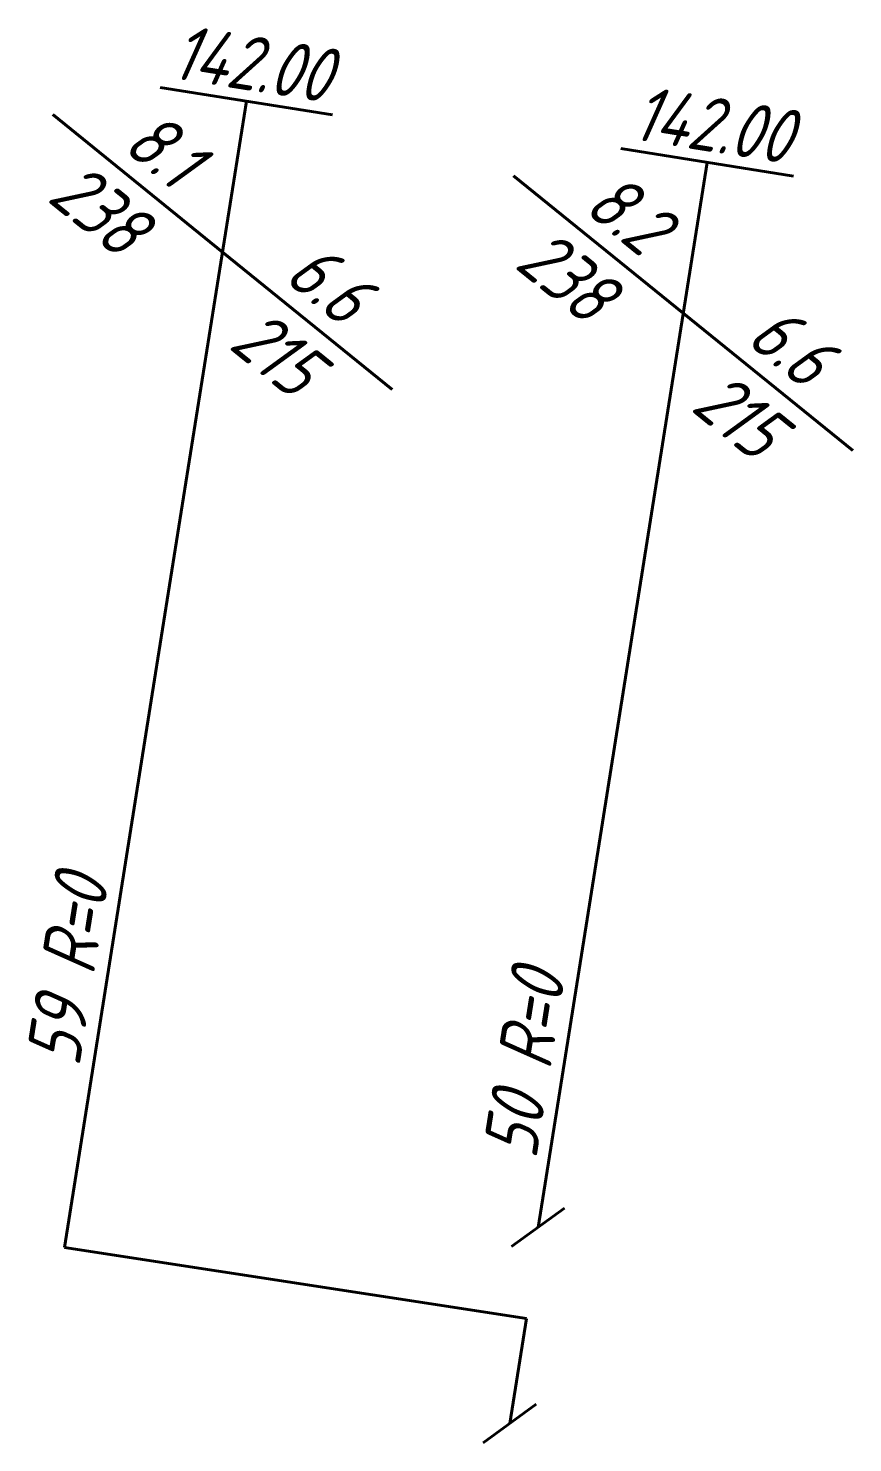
# Model space of a CAD drawing. Extents: x 10708 to 14321, y 7461 to 9444.
# Drawn here: x 13221.62 to 13240.51, y 7621.15 to 7653.55 of the extents above; entities that cross this region are included whole.
import ezdxf
from ezdxf.enums import TextEntityAlignment as Align

# ---------------------------------------------------------------- set-up
doc = ezdxf.new("R2010")
doc.units = 0
doc.styles.add('Уклоноуказатели', font='SPDS.shx', dxfattribs={"oblique": 15, "height": 2})

msp = doc.modelspace()

# ---------------------------------------------------------------- linework, layer by layer
at = {"color": 6, "lineweight": 40}
for p, q in [((13224.645, 7652.196), (13228.596, 7651.569)), ((13224.541, 7638.779), (13226.621, 7651.882)), ((13226.072, 7648.425), (13222.187, 7651.573)), ((13235.201, 7650.794), (13239.152, 7650.167)), ((13234.425, 7633.143), (13237.176, 7650.48)), ((13236.628, 7647.023), (13232.743, 7650.171)), ((13226.072, 7648.425), (13229.957, 7645.277)), ((13236.628, 7647.023), (13240.512, 7643.875)), ((13222.452, 7625.622), (13224.541, 7638.779)), ((13233.304, 7626.081), (13234.425, 7633.143)), ((13232.697, 7625.641), (13233.911, 7626.522)), ((13232.653, 7621.588), (13233.035, 7623.995)), ((13232.046, 7621.147), (13233.26, 7622.028))]:
    msp.add_line(p, q, dxfattribs=at)
at = {"color": 6, "lineweight": 40, "flags": 128}
msp.add_lwpolyline([(13233.035, 7623.995), (13222.452, 7625.622)], dxfattribs=at)

# ---------------------------------------------------------------- texts
at = {"color": 6, "lineweight": 40, "style": 'Уклоноуказатели', "oblique": 15}
for p in [(13226.66, 7652.129), (13237.216, 7650.727)]:
    msp.add_text('142.00', height=1.25, rotation=350.9807, dxfattribs=at).set_placement(p, align=Align.CENTER)
for s, p in [('8.1', (13224.956, 7649.812)), ('8.2', (13235.664, 7648.287))]:
    msp.add_text(s, height=1.25, rotation=320.9807, dxfattribs=at).set_placement(p, align=Align.RIGHT)
for p in [(13224.484, 7649.23), (13235.192, 7647.704)]:
    msp.add_text('238', height=1.25, rotation=320.9807, dxfattribs=at).set_placement(p, align=Align.TOP_RIGHT)
for p in [(13227.441, 7647.799), (13238.029, 7646.371)]:
    msp.add_text('6.6', height=1.25, rotation=320.9807, dxfattribs=at).set_placement(p)
for p in [(13226.968, 7647.216), (13237.557, 7645.788)]:
    msp.add_text('215', height=1.25, rotation=320.9807, dxfattribs=at).set_placement(p, align=Align.TOP_LEFT)
for s, p in [('59 R=0', (13222.173, 7629.835)), ('50 R=0', (13232.641, 7627.719))]:
    msp.add_text(s, height=1.25, rotation=80.9807, dxfattribs=at).set_placement(p, align=Align.MIDDLE_LEFT)

doc.saveas('drawing.dxf')
